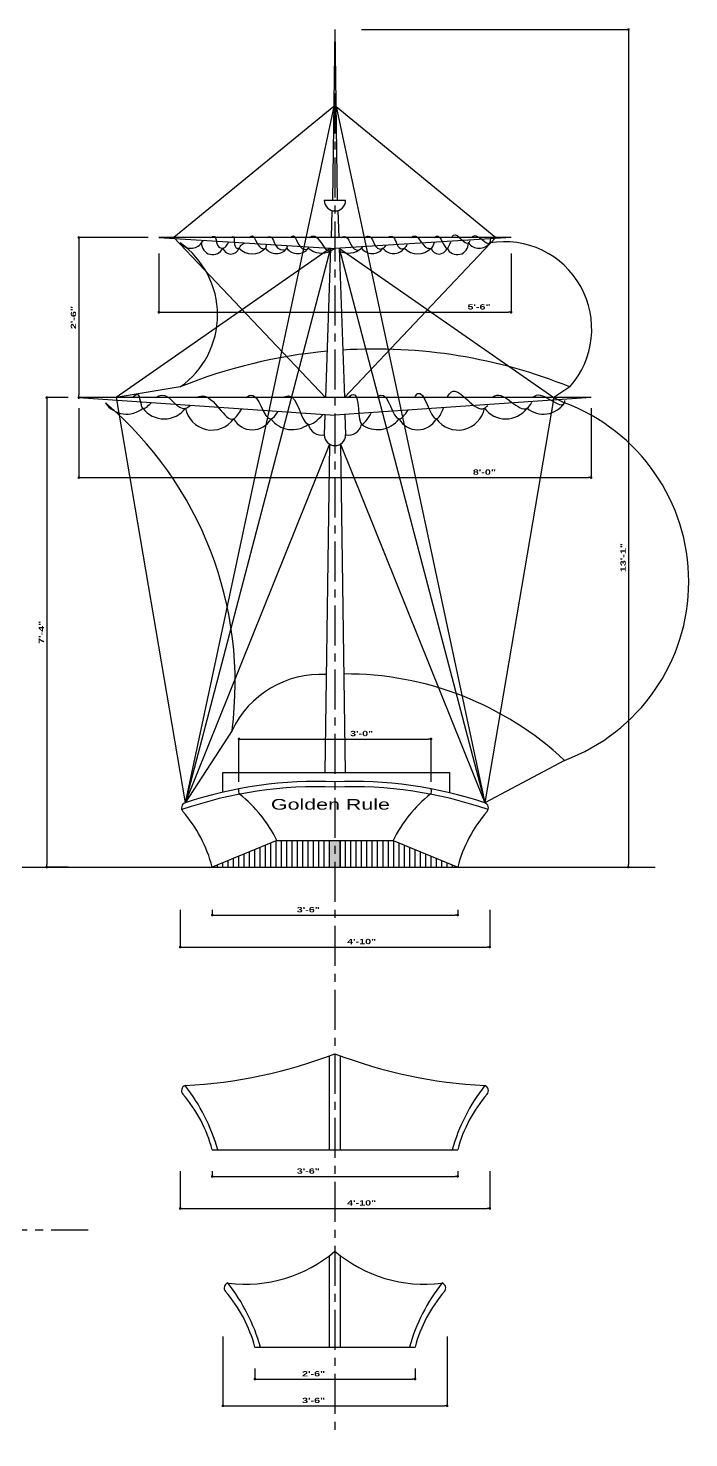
# Model space of a CAD drawing. Header units: inches. Extents: x 3 to 370, y 6 to 272.
# Drawn here: x 246.5 to 370.3, y 6 to 270.2 of the extents above; entities that cross this region are included whole.
import ezdxf

# ---------------------------------------------------------------- set-up
doc = ezdxf.new("R2010")
doc.units = ezdxf.units.IN
doc.header["$LTSCALE"] = 6
doc.header["$MEASUREMENT"] = 0
doc.linetypes.add('CENTER', pattern=[2, 1.25, -0.25, 0.25, -0.25])
doc.layers.get('DEFPOINTS').update_dxf_attribs({"linetype": 'CONTINUOUS'})
for name, color, linetype in [('A-WALL', 15, 'CONTINUOUS'), ('CENTER', 7, 'CENTER'), ('DETAILS', 7, 'CONTINUOUS'), ('DIMLINE', 1, 'CONTINUOUS'), ('LINE', 231, 'CONTINUOUS'), ('SHADE', 6, 'CONTINUOUS'), ('TEXTL', 2, 'CONTINUOUS'), ('TEXTS', 1, 'CONTINUOUS')]:
    doc.layers.add(name, color=color, linetype=linetype)
doc.styles.add('CITYBLUEPRINT', font='cityb___.ttf', dxfattribs={"width": 1.5, "height": 1})
doc.styles.add('EUROROMANOBLIQUE', font='eurr____.ttf', dxfattribs={"height": 24})
doc.dimstyles.new('ARCH493', dxfattribs={"dimscale": 48, "dimtxt": 0.125, "dimasz": 0.0625, "dimexe": 0.125, "dimexo": 0, "dimgap": 0, "dimtad": 0, "dimdec": 6, "dimrnd": 1, "dimzin": 15, "dimdsep": 46, "dimlunit": 4, "dimtxsty": 'CITYBLUEPRINT', "dimblk": 'DOT', "dimcen": 0.0625, "dimdle": 0.09375, "dimclrd": 1, "dimclre": 1, "dimclrt": 2, "dimadec": 0, "dimazin": 0, "dimtfac": 1, "dimtdec": 6, "dimtix": 1, "dimtmove": 2, "dimatfit": 3, "dimldrblk": 'DOT', "dimfxl": 1, "dimtvp": 1, "dimtolj": 1, "dimtzin": 15, "dimarcsym": 0})

# ---------------------------------------------------------------- blocks, each defined once
blk = doc.blocks.new('DOT')
at = {"layer": 'DIMLINE', "color": 0, "linetype": 'ByBlock'}
blk.add_line((-0.5, 0), (-1, 0), dxfattribs=at)
at = {"layer": 'DIMLINE', "color": 0, "linetype": 'ByBlock', "const_width": 0.5}
blk.add_lwpolyline([(-0.25, 0, 1), (0.25, 0, 1)], format="xyb", close=True, dxfattribs=at)
blk = doc.blocks.new('*D45')
at = {"layer": 'DEFPOINTS', "color": 0}
for p in [(275, 105), (333, 105), (333, 98)]:
    blk.add_point(p, dxfattribs=at)
at = {"layer": 'DIMLINE', "color": 1, "lineweight": -2}
for p, q in [((275, 105), (275, 97.88)), ((333, 105), (333, 97.88)), ((275.5, 98), (332.5, 98))]:
    blk.add_line(p, q, dxfattribs=at)
at = {"layer": 'DIMLINE', "color": 1, "lineweight": -2, "xscale": 0.5, "yscale": 0.5, "zscale": 0.5, "rotation": 180}
blk.add_blockref('DOT', (275, 98), dxfattribs=at)
at = {"layer": 'DIMLINE', "color": 1, "lineweight": -2, "xscale": 0.5, "yscale": 0.5, "zscale": 0.5}
blk.add_blockref('DOT', (333, 98), dxfattribs=at)
at = {"layer": 'DIMLINE', "color": 7, "insert": (309, 99.03), "char_height": 1, "attachment_point": 5, "style": 'CITYBLUEPRINT'}
blk.add_mtext('\\A1;4\'-10"', dxfattribs=at)
blk = doc.blocks.new('*D46')
at = {"layer": 'DEFPOINTS', "color": 0}
for p in [(281, 105), (327, 105), (327, 104)]:
    blk.add_point(p, dxfattribs=at)
at = {"layer": 'DIMLINE', "color": 1, "lineweight": -2}
for p, q in [((281, 105), (281, 103.875)), ((281.5, 104), (326.5, 104)), ((327, 105), (327, 103.875))]:
    blk.add_line(p, q, dxfattribs=at)
at = {"layer": 'DIMLINE', "color": 1, "lineweight": -2, "xscale": 0.5, "yscale": 0.5, "zscale": 0.5, "rotation": 180}
blk.add_blockref('DOT', (281, 104), dxfattribs=at)
at = {"layer": 'DIMLINE', "color": 1, "lineweight": -2, "xscale": 0.5, "yscale": 0.5, "zscale": 0.5}
blk.add_blockref('DOT', (327, 104), dxfattribs=at)
at = {"layer": 'DIMLINE', "color": 7, "insert": (299, 105), "char_height": 1, "attachment_point": 5, "style": 'CITYBLUEPRINT'}
blk.add_mtext('\\A1;3\'-6"', dxfattribs=at)
blk = doc.blocks.new('*D47')
at = {"layer": 'DEFPOINTS', "color": 0}
for p in [(322, 137), (286, 129), (322, 129)]:
    blk.add_point(p, dxfattribs=at)
at = {"layer": 'DIMLINE', "color": 1, "lineweight": -2}
for p, q in [((286, 129), (286, 137.12)), ((286.5, 137), (321.5, 137)), ((322, 129), (322, 137.12))]:
    blk.add_line(p, q, dxfattribs=at)
at = {"layer": 'DIMLINE', "color": 1, "lineweight": -2, "xscale": 0.5, "yscale": 0.5, "zscale": 0.5, "rotation": 180}
blk.add_blockref('DOT', (286, 137), dxfattribs=at)
at = {"layer": 'DIMLINE', "color": 1, "lineweight": -2, "xscale": 0.5, "yscale": 0.5, "zscale": 0.5}
blk.add_blockref('DOT', (322, 137), dxfattribs=at)
at = {"layer": 'DIMLINE', "color": 7, "insert": (309, 138.02), "char_height": 1, "attachment_point": 5, "style": 'CITYBLUEPRINT'}
blk.add_mtext('\\A1;3\'-0"', dxfattribs=at)
blk = doc.blocks.new('*D48')
at = {"layer": 'DEFPOINTS', "color": 0}
for p in [(275, 56), (333, 56), (333, 49)]:
    blk.add_point(p, dxfattribs=at)
at = {"layer": 'DIMLINE', "color": 1, "lineweight": -2}
for p, q in [((275, 56), (275, 48.88)), ((333, 56), (333, 48.88)), ((275.5, 49), (332.5, 49))]:
    blk.add_line(p, q, dxfattribs=at)
at = {"layer": 'DIMLINE', "color": 1, "lineweight": -2, "xscale": 0.5, "yscale": 0.5, "zscale": 0.5, "rotation": 180}
blk.add_blockref('DOT', (275, 49), dxfattribs=at)
at = {"layer": 'DIMLINE', "color": 1, "lineweight": -2, "xscale": 0.5, "yscale": 0.5, "zscale": 0.5}
blk.add_blockref('DOT', (333, 49), dxfattribs=at)
at = {"layer": 'DIMLINE', "color": 7, "insert": (309, 50.03), "char_height": 1, "attachment_point": 5, "style": 'CITYBLUEPRINT'}
blk.add_mtext('\\A1;4\'-10"', dxfattribs=at)
blk = doc.blocks.new('*D49')
at = {"layer": 'DEFPOINTS', "color": 0}
for p in [(281, 56), (327, 56), (327, 55)]:
    blk.add_point(p, dxfattribs=at)
at = {"layer": 'DIMLINE', "color": 1, "lineweight": -2}
for p, q in [((281, 56), (281, 54.875)), ((327, 56), (327, 54.875)), ((281.5, 55), (326.5, 55))]:
    blk.add_line(p, q, dxfattribs=at)
at = {"layer": 'DIMLINE', "color": 1, "lineweight": -2, "xscale": 0.5, "yscale": 0.5, "zscale": 0.5, "rotation": 180}
blk.add_blockref('DOT', (281, 55), dxfattribs=at)
at = {"layer": 'DIMLINE', "color": 1, "lineweight": -2, "xscale": 0.5, "yscale": 0.5, "zscale": 0.5}
blk.add_blockref('DOT', (327, 55), dxfattribs=at)
at = {"layer": 'DIMLINE', "color": 7, "insert": (299, 56), "char_height": 1, "attachment_point": 5, "style": 'CITYBLUEPRINT'}
blk.add_mtext('\\A1;3\'-6"', dxfattribs=at)
blk = doc.blocks.new('*D50')
at = {"layer": 'DEFPOINTS', "color": 0}
for p in [(289, 19), (319, 19), (319, 17)]:
    blk.add_point(p, dxfattribs=at)
at = {"layer": 'DIMLINE', "color": 1, "lineweight": -2}
for p, q in [((289, 19), (289, 16.875)), ((319, 19), (319, 16.875)), ((289.5, 17), (318.5, 17))]:
    blk.add_line(p, q, dxfattribs=at)
at = {"layer": 'DIMLINE', "color": 1, "lineweight": -2, "xscale": 0.5, "yscale": 0.5, "zscale": 0.5, "rotation": 180}
blk.add_blockref('DOT', (289, 17), dxfattribs=at)
at = {"layer": 'DIMLINE', "color": 1, "lineweight": -2, "xscale": 0.5, "yscale": 0.5, "zscale": 0.5}
blk.add_blockref('DOT', (319, 17), dxfattribs=at)
at = {"layer": 'DIMLINE', "color": 7, "insert": (300, 18), "char_height": 1, "attachment_point": 5, "style": 'CITYBLUEPRINT'}
blk.add_mtext('\\A1;2\'-6"', dxfattribs=at)
blk = doc.blocks.new('*D51')
at = {"layer": 'DEFPOINTS', "color": 0}
for p in [(283, 25), (325, 25), (325, 12)]:
    blk.add_point(p, dxfattribs=at)
at = {"layer": 'DIMLINE', "color": 1, "lineweight": -2}
for p, q in [((283, 25), (283, 11.875)), ((325, 25), (325, 11.875)), ((283.5, 12), (324.5, 12))]:
    blk.add_line(p, q, dxfattribs=at)
at = {"layer": 'DIMLINE', "color": 1, "lineweight": -2, "xscale": 0.5, "yscale": 0.5, "zscale": 0.5, "rotation": 180}
blk.add_blockref('DOT', (283, 12), dxfattribs=at)
at = {"layer": 'DIMLINE', "color": 1, "lineweight": -2, "xscale": 0.5, "yscale": 0.5, "zscale": 0.5}
blk.add_blockref('DOT', (325, 12), dxfattribs=at)
at = {"layer": 'DIMLINE', "color": 7, "insert": (300, 13), "char_height": 1, "attachment_point": 5, "style": 'CITYBLUEPRINT'}
blk.add_mtext('\\A1;3\'-6"', dxfattribs=at)
blk = doc.blocks.new('*D52')
at = {"layer": 'DEFPOINTS', "color": 0}
for p in [(256, 199), (352, 199), (352, 186)]:
    blk.add_point(p, dxfattribs=at)
at = {"layer": 'DIMLINE', "color": 1, "lineweight": -2}
for p, q in [((256, 199), (256, 185.88)), ((352, 199), (352, 185.88)), ((256.5, 186), (351.5, 186))]:
    blk.add_line(p, q, dxfattribs=at)
at = {"layer": 'DIMLINE', "color": 1, "lineweight": -2, "xscale": 0.5, "yscale": 0.5, "zscale": 0.5, "rotation": 180}
blk.add_blockref('DOT', (256, 186), dxfattribs=at)
at = {"layer": 'DIMLINE', "color": 1, "lineweight": -2, "xscale": 0.5, "yscale": 0.5, "zscale": 0.5}
blk.add_blockref('DOT', (352, 186), dxfattribs=at)
at = {"layer": 'DIMLINE', "color": 7, "insert": (332, 187.03), "char_height": 1, "attachment_point": 5, "style": 'CITYBLUEPRINT'}
blk.add_mtext('\\A1;8\'-0"', dxfattribs=at)
blk = doc.blocks.new('*D53')
at = {"layer": 'DEFPOINTS', "color": 0}
for p in [(271, 228), (337, 228), (337, 217)]:
    blk.add_point(p, dxfattribs=at)
at = {"layer": 'DIMLINE', "color": 1, "lineweight": -2}
for p, q in [((271, 228), (271, 216.875)), ((337, 228), (337, 216.875)), ((271.5, 217), (336.5, 217))]:
    blk.add_line(p, q, dxfattribs=at)
at = {"layer": 'DIMLINE', "color": 1, "lineweight": -2, "xscale": 0.5, "yscale": 0.5, "zscale": 0.5, "rotation": 180}
blk.add_blockref('DOT', (271, 217), dxfattribs=at)
at = {"layer": 'DIMLINE', "color": 1, "lineweight": -2, "xscale": 0.5, "yscale": 0.5, "zscale": 0.5}
blk.add_blockref('DOT', (337, 217), dxfattribs=at)
at = {"layer": 'DIMLINE', "color": 7, "insert": (331, 218), "char_height": 1, "attachment_point": 5, "style": 'CITYBLUEPRINT'}
blk.add_mtext('\\A1;5\'-6"', dxfattribs=at)
blk = doc.blocks.new('*D54')
at = {"layer": 'DEFPOINTS', "color": 0}
for p in [(254, 201), (250, 113), (254, 113)]:
    blk.add_point(p, dxfattribs=at)
at = {"layer": 'DIMLINE', "color": 1, "lineweight": -2}
for p, q in [((254, 201), (249.88, 201)), ((250, 200.5), (250, 113.5)), ((254, 113), (249.88, 113))]:
    blk.add_line(p, q, dxfattribs=at)
at = {"layer": 'DIMLINE', "color": 1, "lineweight": -2, "xscale": 0.5, "yscale": 0.5, "zscale": 0.5}
for p, rotation in [((250, 201), 90), ((250, 113), 270)]:
    blk.add_blockref('DOT', p, dxfattribs=dict(at, rotation=rotation))
at = {"layer": 'DIMLINE', "color": 7, "insert": (248.98, 157), "char_height": 1, "attachment_point": 5, "rotation": 90, "style": 'CITYBLUEPRINT'}
blk.add_mtext('\\A1;7\'-4"', dxfattribs=at)
blk = doc.blocks.new('*D55')
at = {"layer": 'DEFPOINTS', "color": 0}
for p in [(269, 231), (256, 201), (269, 201)]:
    blk.add_point(p, dxfattribs=at)
at = {"layer": 'DIMLINE', "color": 1, "lineweight": -2}
for p, q in [((269, 231), (255.875, 231)), ((256, 230.5), (256, 201.5)), ((269, 201), (255.875, 201))]:
    blk.add_line(p, q, dxfattribs=at)
at = {"layer": 'DIMLINE', "color": 1, "lineweight": -2, "xscale": 0.5, "yscale": 0.5, "zscale": 0.5}
for p, rotation in [((256, 231), 90), ((256, 201), 270)]:
    blk.add_blockref('DOT', p, dxfattribs=dict(at, rotation=rotation))
at = {"layer": 'DIMLINE', "color": 7, "insert": (255, 216), "char_height": 1, "attachment_point": 5, "rotation": 90, "style": 'CITYBLUEPRINT'}
blk.add_mtext('\\A1;2\'-6"', dxfattribs=at)
blk = doc.blocks.new('*D56')
at = {"layer": 'DEFPOINTS', "color": 0}
for p in [(309, 270), (309, 113), (359, 113)]:
    blk.add_point(p, dxfattribs=at)
at = {"layer": 'DIMLINE', "color": 1, "lineweight": -2}
for p, q in [((309, 270), (359.12, 270)), ((359, 269.5), (359, 113.5)), ((309, 113), (359.12, 113))]:
    blk.add_line(p, q, dxfattribs=at)
at = {"layer": 'DIMLINE', "color": 1, "lineweight": -2, "xscale": 0.5, "yscale": 0.5, "zscale": 0.5}
for p, rotation in [((359, 270), 90), ((359, 113), 270)]:
    blk.add_blockref('DOT', p, dxfattribs=dict(at, rotation=rotation))
at = {"layer": 'DIMLINE', "color": 7, "insert": (358, 171), "char_height": 1, "attachment_point": 5, "rotation": 90, "style": 'CITYBLUEPRINT'}
blk.add_mtext('\\A1;13\'-1"', dxfattribs=at)

msp = doc.modelspace()

# ---------------------------------------------------------------- hatches: boundary and pattern name
at = {"layer": 'DETAILS'}
h = msp.add_hatch(dxfattribs=at)
h.set_pattern_fill('_U', color=256, angle=90, style=0, pattern_type=0)
h.set_pattern_definition([(90, (-21, 0), (-1, 6e-17), [])])
edge = h.paths.add_edge_path()
edge.add_arc((338.1923077, 106.3461538), 26.0562092, 153.43210882, 165.204780577)
edge.add_line((313, 113), (327, 113))
edge.add_line((327, 113), (314.8875034, 118))
edge = h.paths.add_edge_path()
edge.add_line((314.8875034, 118), (305, 118))
edge.add_line((305, 118), (305, 113))
edge.add_line((305, 113), (313, 113))
edge.add_arc((338.1923077, 106.3461538), 26.0562092, 153.43210882, 165.204780577, ccw=False)
edge = h.paths.add_edge_path()
edge.add_line((303, 118), (293.1124966, 118))
edge.add_arc((269.8076923, 106.3461538), 26.0562092, 14.795219423, 26.56789118, ccw=False)
edge.add_line((295, 113), (303, 113))
edge.add_line((303, 113), (303, 118))
edge = h.paths.add_edge_path()
edge.add_line((293.1124966, 118), (281, 113))
edge.add_line((281, 113), (295, 113))
edge.add_arc((269.8076923, 106.3461538), 26.0562092, 14.795219423, 26.56789118)

# ---------------------------------------------------------------- linework, layer by layer
at = {"layer": 'A-WALL'}
for p, q in [((293.1124966, 118), (281, 113)), ((293.1124966, 118), (314.8875034, 118)), ((303, 113), (303, 118)), ((305, 118), (305, 113)), ((314.8875034, 118), (327, 113)), ((303, 60), (303, 77.6214577)), ((305, 77.6214577), (305, 60)), ((281, 60), (327, 60)), ((289, 60), (319, 60)), ((303, 23), (303, 40.1864979)), ((305, 40.1864979), (305, 23)), ((289, 23), (319, 23))]:
    msp.add_line(p, q, dxfattribs=at)
for centre, radius, start, end in [((300.9489796, 49.3163265), 78.7420626, 87.807264243, 109.015390129), ((300.9489796, 49.3163265), 79.7420626, 87.807264243, 108.287746444), ((286.8902996, 127.3078493), 1, 160.956980128, 220.957107791), ((307.0510204, 49.3163265), 79.7420626, 71.712253556, 92.192735757), ((307.0510204, 49.3163265), 78.7420626, 70.984609871, 92.192735757), ((321.1097004, 127.3078493), 1, 319.042892209, 19.043019872), ((276.240555, 124.0813329), 1, 108.287746444, 220.957107791), ((269.8076923, 106.3461538), 26.0562092, 26.56789118, 51.198626318), ((338.1923077, 106.3461538), 26.0562092, 128.801373682, 153.43210882), ((331.759445, 124.0813329), 1, 319.042892209, 71.712253556), ((255.8076923, 106.3461538), 26.0562092, 14.795219423, 40.957107791), ((352.1923077, 106.3461538), 26.0562092, 139.042892209, 165.204780577), ((271.2592782, 162.981464), 91.0703249, 272.9377796, 291.070126226), ((336.7407218, 162.981464), 91.0703249, 248.929873774, 267.0622204), ((276.240555, 71.0813329), 1, 108.287746444, 220.957107791), ((248.2219226, 50.3831407), 35.1593598, 15.873955791, 38.002939494), ((359.7780774, 50.3831407), 35.1593598, 141.997060506, 164.126044209), ((331.759445, 71.0813329), 1, 319.042892209, 71.712253556), ((255.8076923, 53.3461538), 26.0562092, 14.795219423, 40.957107791), ((352.1923077, 53.3461538), 26.0562092, 139.042892209, 165.204780577), ((287.2173913, 60.6086957), 25.8100155, 262.839069043, 310.559419425), ((320.7826087, 60.6086957), 25.8100155, 229.440580575, 277.160930957), ((284.240555, 34.0813329), 1, 108.287746444, 220.957107791), ((256.2219226, 13.3831407), 35.1593598, 15.873955791, 38.002939494), ((351.7780774, 13.3831407), 35.1593598, 141.997060506, 164.126044209), ((323.759445, 34.0813329), 1, 319.042892209, 71.712253556), ((263.8076923, 16.3461538), 26.0562092, 14.795219423, 40.957107791), ((344.1923077, 16.3461538), 26.0562092, 139.042892209, 165.204780577)]:
    msp.add_arc(centre, radius, start, end, dxfattribs=at)
at = {"layer": 'CENTER'}
for p, q in [((304, 270), (304, 6)), ((34.7910841, 45), (257.7330895, 45))]:
    msp.add_line(p, q, dxfattribs=at)
at = {"layer": 'DETAILS'}
msp.add_solid([(303, 118), (305, 118), (303, 113), (305, 113)], dxfattribs=at)
at = {"layer": 'DIMLINE'}
for p, q in [((303.8047914, 255.5545607), (273.8325208, 231)), ((303.8047914, 255.5545607), (275.9267656, 125.0308255)), ((304.1952086, 255.5545607), (332.0732344, 125.0308255)), ((304.1952086, 255.5545607), (334.1674792, 231)), ((273.8325208, 231), (302.238652, 201)), ((334.1674792, 231), (305.761348, 201)), ((303.1928492, 228.9879469), (263.0126847, 201)), ((303.1928492, 228.9879469), (275.9267656, 125.0308255)), ((304.8071508, 228.9879469), (332.0732344, 125.0308255)), ((304.8071508, 228.9879469), (344.9873153, 201)), ((275, 203), (263.0126847, 201)), ((263.0126847, 201), (275.9267656, 125.0308255)), ((344.9873153, 201), (332.0732344, 125.0308255)), ((348, 203), (344.9873153, 201)), ((344.9873153, 201), (347, 200)), ((302.9499705, 192.2978138), (275.9267656, 125.0308255)), ((305.0500295, 192.2978138), (332.0732344, 125.0308255)), ((284.7056586, 138.5797965), (275.9267656, 125.0308255)), ((347, 133), (332.0732344, 125.0308255)), ((24, 113), (364, 113))]:
    msp.add_line(p, q, dxfattribs=at)
at = {"layer": 'LINE'}
msp.add_arc((279.6551671, 229.7981475), 0.6855569, 99.591925175, 162.876289939, dxfattribs=at)
for points in [[(280.6143463, 231.0105571), (281.4194068, 231.1893693), (281.9561135, 229.580058), (283, 229), (284.1029403, 230.2059011)], [(284.4607448, 231.0105571), (284.9079999, 231.1893693), (285.4447066, 229.1330269), (286, 229), (286.3392178, 229.4906512), (287.0548268, 229.9376823)], [(287.9493379, 231.0105571), (288.3071424, 231.2787753), (290.1856154, 229.0436202), (291, 229), (291.1695782, 229.669464)], [(291.2590288, 231.0105571), (291.7062849, 231.1893693), (293.316404, 229.0436202), (295, 229), (295.1054264, 229.4012452)], [(295.6421331, 231.0105571), (295.9999376, 231.2787753), (297.8784115, 228.9542141), (299, 229), (299.0710925, 229.222433)], [(299.2499947, 231.0105571), (299.7867014, 231.2787753), (303.0963923, 228.5071831), (303.9014528, 228.9542141)], [(305.1824079, 231.0104216), (305.7191146, 231.1892337), (307.955393, 228.6858604), (309, 229), (309.2375255, 229.3117035)], [(309.59533, 231.0998276), (310.2214873, 231.2786404), (312.2788626, 228.8646725), (313, 229), (313.5311782, 229.4905163)], [(313.7100805, 231.0104216), (314.6940432, 231.1892337), (316.3041634, 228.9540786), (317, 229), (317.556479, 229.7587346)], [(318.272088, 231.0104216), (318.8087947, 231.2786404), (321.313425, 229.0434853), (322, 229), (322.6551922, 230.1163595)], [(322.6551922, 231.0104216), (323.0129967, 231.2786404), (325, 229), (325.6965303, 230.2057656)], [(325.8754315, 231.0104216), (326.233236, 231.4574526), (329, 230), (329.3640256, 230.4739845)], [(329.6323785, 231.0104216), (329.9007323, 231.2786404), (333, 230), (333.2104232, 230.7422027)], [(266.0481294, 201.0187614), (266.9340045, 201.6090487), (268, 199), (269.4932018, 199.9857587)], [(270.3790778, 201.0187614), (271.5602456, 201.4614773), (276, 199), (276.8755, 199.5430428)], [(278.0566678, 201.0187614), (279.0901897, 201.3139053), (285, 197), (286.4724879, 198.8051835)], [(287.358364, 201.0187614), (288.0965932, 201.4614773), (292, 197), (293.3134177, 198.3624682)], [(294.1992938, 201.0187614), (295.2328157, 201.3139053), (299, 196), (301.7292379, 197.7721809)], [(306.352046, 201.0214401), (307.3855679, 201.6117274), (309, 196), (310.7814253, 198.070003)], [(311.8149472, 201.0214401), (312.5531765, 201.4641554), (316, 197), (317.720786, 198.6602903)], [(318.9019538, 201.0214401), (319.4925372, 201.7592994), (323, 197), (324.3648541, 199.1030056)], [(325.1030843, 201.1690121), (325.8413135, 202.0544427), (332, 199), (332.6330284, 199.5457215)], [(333.5189044, 201.0214401), (333.961842, 201.3165834), (340, 199), (340.9012027, 200.1360088)], [(341.1964944, 201.0214401), (341.4917861, 201.3165834), (347, 200), (347.1023332, 200.4311528)]]:
    msp.add_spline(points, degree=3, dxfattribs=at)
at = {"layer": 'SHADE'}
for p, q in [((304, 270), (303.5675676, 238)), ((304, 270), (304.4324324, 238)), ((302, 238), (306, 238)), ((303.4346926, 236.081556), (303.2614464, 231)), ((304.5653074, 236.081556), (304.7385536, 231)), ((337, 231), (271, 231)), ((271, 231), (304, 228.9375)), ((337, 231), (304, 228.9375)), ((303.1928492, 228.9879469), (302.238652, 201)), ((304.8071508, 228.9879469), (305.761348, 201)), ((352, 201), (256, 201)), ((256, 201), (304, 197.7123288)), ((352, 201), (304, 197.7123288)), ((302.1309295, 197.8403473), (302, 194)), ((305.8690705, 197.8403473), (306, 194)), ((302.9499705, 192.2978138), (302.1181819, 130.7454593)), ((305.0500295, 192.2978138), (305.8818181, 130.7454593)), ((282.9834364, 127.0082553), (282.9834364, 130.7454593)), ((282.9834364, 130.7454593), (325.4922067, 130.7454593)), ((325.4922067, 130.7454593), (325.4922067, 126.8967312))]:
    msp.add_line(p, q, dxfattribs=at)
for centre in [(304, 238), (304, 194)]:
    msp.add_arc(centre, 2, 180, 0, dxfattribs=at)
at = {"layer": 'TEXTL'}
for centre, radius, start, end in [((277, 231.5), 2.5, 216.869897646, 323.130102354), ((265.4821429, 216.5), 16.5178571, 305.184849124, 54.815150876), ((281.1, 229.9), 2.1023796, 177.273689006, 334.653824058), ((326.9, 229.9), 2.1023796, 205.346175942, 2.726310994), ((331, 231.5), 2.5, 216.869897646, 323.130102354), ((335.7431922, 213.857329), 16.3740933, 318.464825965, 99.644382233), ((284.5, 229.5), 1.5811388, 198.434948823, 341.565051177), ((288.5, 231.5), 3.5355339, 225, 315), ((293, 230.5), 2.5, 216.869897646, 323.130102354), ((297, 230.5), 2.5, 216.869897646, 323.130102354), ((301.5, 231.9939106), 3.9004488, 230.137163912, 295.435843523), ((306.5, 231.9939106), 3.9004488, 244.564156477, 309.862836088), ((311, 230.5), 2.5, 216.869897646, 323.130102354), ((315, 230.5), 2.5, 216.869897646, 323.130102354), ((319.5, 231.5), 3.5355339, 225, 315), ((323.5, 229.5), 1.5811388, 198.434948823, 341.565051177), ((311.5, 112.7857143), 97.3183813, 95.285639873, 112.027873839), ((311.5, 112.7857143), 97.3183813, 67.972126161, 93.559866704), ((264.9545455, 202.6818182), 4.7781355, 214.143586652, 309.59620864), ((216.5740592, 147.5686203), 68.7220038, 352.484188378, 49.724863947), ((272, 202), 5, 216.869897646, 323.130102354), ((280.9285714, 199.9285714), 5.0152828, 190.669782804, 324.272601777), ((327.0714286, 199.9285714), 5.0152828, 215.727398223, 349.330217196), ((336, 202), 5, 216.869897646, 323.130102354), ((343.0454545, 202.6818182), 4.7781355, 230.40379136, 325.856413348), ((334.5759799, 166.5), 35.7296274, 290.348118445, 69.651881555), ((288.5, 199), 4.0311289, 209.744881297, 330.255118703), ((296, 200), 5, 216.869897646, 306.869897646), ((301.5, 196.5), 2.5495098, 191.309932474, 281.309932474), ((306.5, 196.5), 2.5495098, 258.690067526, 348.690067526), ((312, 200), 5, 233.130102354, 323.130102354), ((319.5, 199), 4.0311289, 209.744881297, 330.255118703), ((301.3057755, 130.7600873), 18.3497066, 86.687877748, 154.776586708), ((306.0543495, 89.3284229), 59.8644548, 46.845133663, 90.403705347)]:
    msp.add_arc(centre, radius, start, end, dxfattribs=at)

# ---------------------------------------------------------------- texts
at = {"layer": 'TEXTS', "style": 'EUROROMANOBLIQUE', "width": 1.5}
msp.add_text('Golden Rule', height=2, dxfattribs=at).set_placement((292, 123.75))

# ---------------------------------------------------------------- dimensions: what is measured, and where the dimension line sits
at = {"layer": 'DIMLINE'}
dim = msp.add_linear_dim(base=(359, 113), p1=(309, 270), p2=(309, 113), angle=90, dimstyle='ARCH493', override={"dimscale": 1, "dimtxt": 1.5, "dimasz": 0.5, "dimblk1": 'DOT', "dimblk2": 'DOT', "dimsah": 1, "dimcen": 1, "dimclrt": 7}, dxfattribs=at)
dim.commit()
dim.dimension.update_dxf_attribs({"geometry": '*D56', "text_midpoint": (357.9950187, 171), "dimtype": 160})
for base, p1, p2, picture, middle in [((256, 201), (269, 231), (269, 201), '*D55', (255, 216)), ((250, 113), (254, 201), (254, 113), '*D54', (248.9763387, 157))]:
    dim = msp.add_linear_dim(base=base, p1=p1, p2=p2, angle=90, dimstyle='ARCH493', override={"dimscale": 1, "dimtxt": 1.5, "dimasz": 0.5, "dimblk1": 'DOT', "dimblk2": 'DOT', "dimsah": 1, "dimcen": 1, "dimclrt": 7}, dxfattribs=at)
    dim.commit()
    dim.dimension.update_dxf_attribs({"geometry": picture, "text_midpoint": middle})
for base, p1, p2, picture, middle in [((337, 217), (271, 228), (337, 228), '*D53', (331, 218)), ((352, 186), (256, 199), (352, 199), '*D52', (332, 187.0286426)), ((322, 137), (286, 129), (322, 129), '*D47', (309, 138.0211706)), ((333, 98), (275, 105), (333, 105), '*D45', (309, 99.0336239)), ((333, 49), (275, 56), (333, 56), '*D48', (309, 50.0336239)), ((325, 12), (283, 25), (325, 25), '*D51', (300, 13)), ((319, 17), (289, 19), (319, 19), '*D50', (300, 18))]:
    dim = msp.add_linear_dim(base=base, p1=p1, p2=p2, dimstyle='ARCH493', override={"dimscale": 1, "dimtxt": 1.5, "dimasz": 0.5, "dimblk1": 'DOT', "dimblk2": 'DOT', "dimsah": 1, "dimcen": 1, "dimclrt": 7}, dxfattribs=at)
    dim.commit()
    dim.dimension.update_dxf_attribs({"geometry": picture, "text_midpoint": middle, "dimtype": 160})
for base, p1, p2, picture, middle in [((327, 104), (281, 105), (327, 105), '*D46', (299, 105)), ((327, 55), (281, 56), (327, 56), '*D49', (299, 56))]:
    dim = msp.add_linear_dim(base=base, p1=p1, p2=p2, text='3\'-6"', dimstyle='ARCH493', override={"dimscale": 1, "dimtxt": 1.5, "dimasz": 0.5, "dimblk1": 'DOT', "dimblk2": 'DOT', "dimsah": 1, "dimcen": 1, "dimclrt": 7}, dxfattribs=at)
    dim.commit()
    dim.dimension.update_dxf_attribs({"geometry": picture, "text_midpoint": middle, "dimtype": 160})

doc.saveas('drawing.dxf')
